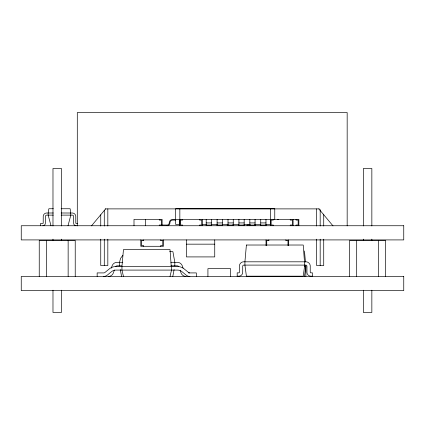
<?xml version="1.0" encoding="UTF-8"?>
<svg xmlns="http://www.w3.org/2000/svg" width="425" height="425" viewBox="0 0 425 425"><rect width="100%" height="100%" fill="white"/><g stroke="black" fill="none" stroke-linecap="round" stroke-linejoin="round"><path stroke-width="0.64" d="M304.454 276.462L305.873 266.544L305.756 265.248M172.8 276.462L174.107 269.588M170.011 276.462L171.53 270.087L170.011 249.544L123.468 249.544L121.948 266.544L121.948 270.087L123.468 276.462M68 225.744L70.832 215.119L70.157 208.744L61.115 208.744M111.286 268.143L112.269 265.407A5.429 5.429 0 0 1 116.625 262.321L122.793 262.294M114.399 269.981L113.39 272.866A5.413 5.413 0 0 1 108.29 276.462M122.868 255.292L120.525 258.4L119.568 262.294L119.568 265.837M91.46 225.887L105.628 208.887M53.364 208.744L48.843 208.744L48.168 212.994L48.168 215.119L51 225.744M105.198 208.887L319.265 208.887M53.348 212.994L46.288 213.021A3.549 3.549 0 0 0 43.233 216.075L43.191 223.359L40.375 223.619L40.375 225.744M61.12 212.994L72.712 213.021A3.549 3.549 0 0 1 75.767 216.075L75.809 223.359L77.419 223.619M53.348 215.119L46.75 215.119A1.418 1.418 0 0 0 45.332 216.538L45.332 223.268A2.481 2.481 0 0 1 42.856 225.744M61.12 215.119L72.25 215.119A1.418 1.418 0 0 1 73.668 216.538L73.668 223.268A2.481 2.481 0 0 0 76.144 225.744M175.594 220.081L172.762 220.081A2.832 2.832 0 0 0 169.931 222.918A2.832 2.832 0 0 1 167.094 225.749M206.194 222.918L211.438 222.918M217.106 222.918L222.344 222.918M228.012 222.918L233.256 222.918M238.919 222.918L244.163 222.918M249.831 222.918L255.069 222.918M260.738 222.918L265.981 222.918M202.348 224.331L206.316 224.331M211.613 224.331L217.568 224.331M222.201 224.331L228.156 224.331M232.788 224.331L238.744 224.331M244.04 224.331L249.996 224.331M254.628 224.331L260.583 224.331M265.88 224.331L270.512 224.331L270.512 208.744M206.194 225.043L211.438 225.043M217.106 225.043L222.344 225.043M228.012 225.043L233.256 225.043M238.919 225.043L244.163 225.043M249.22 225.038L247.095 225.038L247.095 225.744M249.831 225.043L255.069 225.043M260.738 225.043L265.981 225.043M186.405 244.163L214.737 244.163M169.623 251.669L172.906 251.669L174.818 262.294L174.818 265.837M170.866 262.294L177.756 262.321A5.429 5.429 0 0 1 182.113 265.407L183.095 268.143M121.587 265.837L117.183 265.837A1.881 1.881 0 0 0 115.573 266.746M170.871 265.837L177.198 265.837A1.881 1.881 0 0 1 178.813 266.746M304.576 266.544L305.873 266.544L305.873 276.462M188.525 272.919L189.693 272.919M237.166 276.176L238.829 276.176A3.91 3.91 0 0 0 242.707 271.745L242.707 266.209A1.105 1.105 0 0 1 243.812 265.099L305.835 265.099A1.105 1.105 0 0 1 306.94 266.209L306.94 271.745A3.91 3.91 0 0 0 310.818 276.176L312.481 276.176M318.835 208.887L333.003 225.887M180.189 270.555L180.997 272.866A5.413 5.413 0 0 0 186.092 276.462M120.28 269.588L121.587 276.462M304.454 250.962L305.458 262.002M385.587 276.462L385.587 240.481L349.605 240.481L349.605 276.462M378.505 240.481L378.505 276.462M371.848 225.951L371.848 168.512L363.348 168.512L363.348 225.951M371.848 239.158L371.848 240.481M371.848 290.201L371.848 312.444L363.348 312.444L363.348 290.201M363.348 239.158L363.348 240.481M356.687 240.481L356.687 276.462M347.167 225.887L347.167 112.556L77.292 112.556L77.292 225.887M323.723 214.157L323.723 226.02M323.723 239.195L323.723 265.556L316.641 265.556L316.641 239.195M320.179 209.546L320.179 226.02M320.179 239.195L320.179 265.556M316.641 208.887L316.641 226.02M312.46 276.176L312.46 272.855L310.739 272.839A0.579 0.579 0 0 1 310.239 272.271L310.234 265.63A4.436 4.436 0 0 0 306.414 261.811L243.233 261.811A4.436 4.436 0 0 0 239.413 265.63L239.408 272.271A0.579 0.579 0 0 1 238.914 272.839L237.187 272.855L237.187 276.176M298.86 225.744L298.86 219.369L172.762 219.374A3.543 3.543 0 0 0 169.219 222.918A2.125 2.125 0 0 1 167.094 225.043L159.29 225.038L159.29 225.744M296.028 219.369L296.028 220.081L298.153 220.081L298.153 225.038L296.028 225.038L296.028 225.744M293.107 219.369L293.107 225.744M290.275 219.369L290.275 220.081L292.4 220.081L292.4 225.038L290.275 225.038L290.275 225.744M288.687 239.913L288.687 245.65M287.98 245.581L287.98 240.619L285.855 240.619L285.855 239.913M274.763 219.374L274.763 208.744L175.594 208.744L175.594 224.331L179.844 224.331L179.844 208.744M273.275 219.369L273.275 220.081L271.15 220.081L271.15 225.038L273.275 225.038L273.275 225.744M270.443 219.369L270.443 225.744M268.855 239.913L268.855 240.619L266.73 240.619L266.73 245.581M265.981 219.374L265.981 225.749M266.023 239.913L266.023 245.65M260.738 219.374L260.738 225.749M255.069 219.374L255.069 225.749M249.927 224.469L249.927 225.744M249.831 219.374L249.831 225.749M244.163 219.374L244.163 225.749M238.919 219.374L238.919 225.749M233.256 219.374L233.256 225.749M230.589 276.462L230.589 268.669L207.926 268.669L207.926 276.462M228.012 219.374L228.012 225.749M227.263 224.469L227.263 225.744M222.344 219.374L222.344 225.749M217.106 219.374L217.106 225.749M214.737 239.913L214.737 256.913L186.405 256.913L186.405 239.913M211.438 219.374L211.438 225.749M206.194 219.374L206.194 225.749M202.428 219.369L202.428 225.744M199.596 219.369L199.596 220.081L201.721 220.081L201.721 225.038L199.596 225.038L199.596 225.744M196.323 276.462L196.323 272.919L189.778 272.914A2.316 2.316 0 0 1 188.551 272.478L183.69 268.526A10.359 10.359 0 0 0 178.187 266.56L115.287 266.56A10.359 10.359 0 0 0 109.788 268.526L104.927 272.478A2.316 2.316 0 0 1 103.695 272.914L97.155 272.919L97.155 276.462M182.596 219.369L182.596 220.081L180.471 220.081L180.471 225.038L182.596 225.038L182.596 225.744M179.759 219.369L179.759 225.744M163.471 239.913L163.471 246.288L140.803 246.288L140.803 239.913M162.122 225.744L162.122 219.369L134.002 219.369L134.002 225.744M161.431 225.749L161.415 220.081L159.29 220.081L159.29 219.369M160.634 239.913L160.634 240.619L162.759 240.619L162.759 245.581L160.634 245.581L160.634 246.288M145.334 219.369L145.334 225.744M143.634 239.913L143.634 240.619L141.509 240.619L141.509 245.581L143.634 245.581L143.634 246.288M107.823 208.887L107.823 226.02M107.823 239.195L107.823 265.556L100.741 265.556L100.741 239.195M104.279 210.205L104.279 226.02M104.279 239.195L104.279 265.556M100.741 214.816L100.741 226.02M75.225 276.462L75.225 240.481L39.243 240.481L39.243 276.462M68.143 240.481L68.143 276.462M61.482 225.951L61.482 168.512L52.982 168.512L52.982 225.951M61.482 239.158L61.482 240.481M61.482 290.201L61.482 312.444L52.982 312.444L52.982 290.201M52.982 239.158L52.982 240.481M46.325 240.481L46.325 276.462M277.594 219.374A3.543 3.543 0 0 1 278.513 219.497M103.562 276.462A5.86 5.86 0 0 0 107.275 275.14L111.562 271.628A6.816 6.816 0 0 1 115.882 270.087L177.597 270.087A6.816 6.816 0 0 1 181.911 271.628L186.203 275.14A5.86 5.86 0 0 0 189.911 276.462M246.404 245.018L244.922 261.779L244.922 265.099L246.404 276.176L303.243 276.176L304.725 265.099L303.243 245.018L246.404 245.018M403.75 225.744L21.25 225.744L21.25 239.913L403.75 239.913L403.75 225.744M403.75 276.462L21.25 276.462L21.25 290.631L403.75 290.631L403.75 276.462"/></g></svg>
